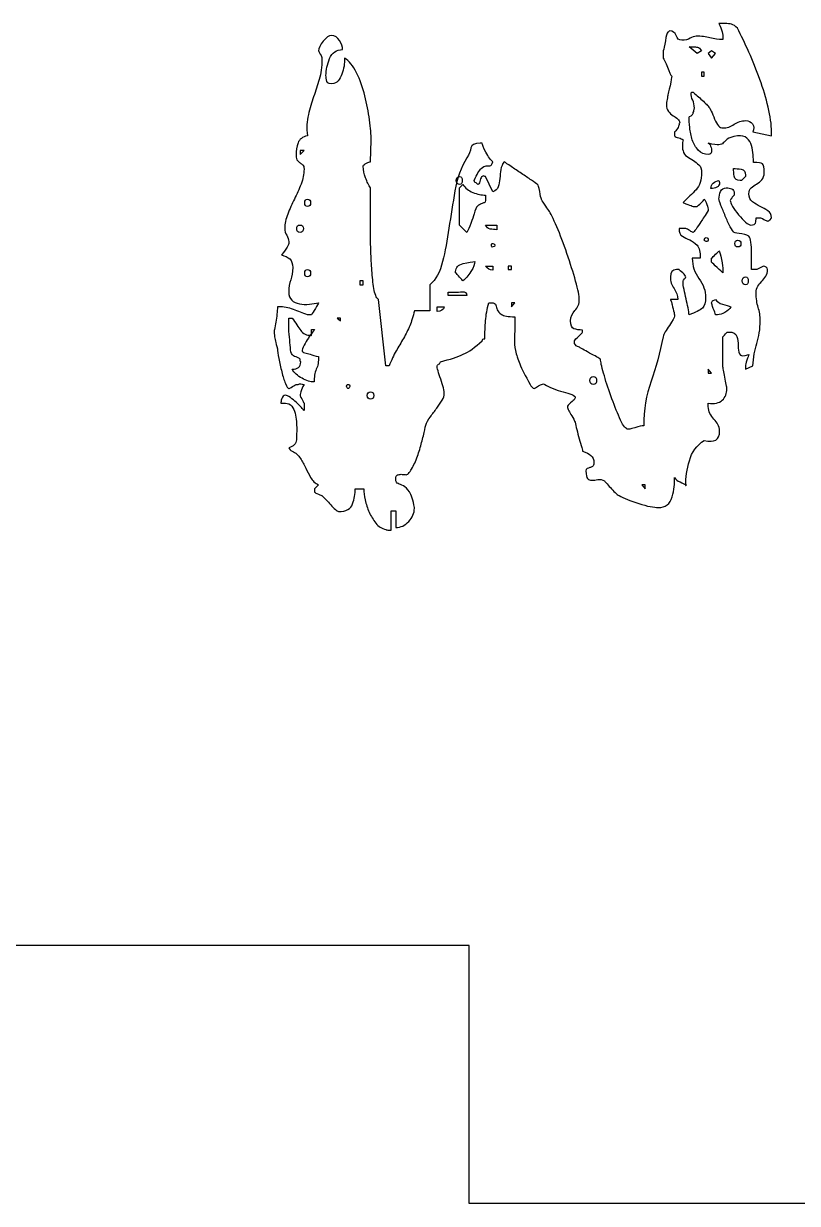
# Model space of a CAD drawing. Extents: x 0.2 to 23.8, y -15.9 to -0.1.
# Drawn here: x 13.343 to 13.718, y -12.633 to -12.061 of the extents above; entities that cross this region are included whole.
import ezdxf

# ---------------------------------------------------------------- set-up
doc = ezdxf.new("R2010")
doc.units = 0
doc.layers.add('LAYER_1', color=7, linetype='CONTINUOUS')

# ---------------------------------------------------------------- blocks, each defined once
blk = doc.blocks.new('BLOCK_29')
at = {"layer": 'LAYER_1', "color": 250}
for points in [[(13.67623, -12.07775), (13.67817, -12.07549), (13.67623, -12.07421), (13.67463, -12.07549), (13.67623, -12.07775)], [(13.6714, -12.08645), (13.67269, -12.08645), (13.67269, -12.08451), (13.6714, -12.08451), (13.6714, -12.08645)], [(13.47674, -12.12448), (13.47868, -12.12255), (13.47674, -12.12255), (13.47674, -12.12448)], [(13.57761, -12.18024), (13.57922, -12.18024), (13.57922, -12.17863), (13.57761, -12.17863), (13.57761, -12.18024)], [(13.50575, -12.18765), (13.50735, -12.18765), (13.50735, -12.18571), (13.50575, -12.18571), (13.50575, -12.18765)], [(13.57922, -12.19828), (13.58084, -12.19636), (13.57922, -12.19636), (13.57922, -12.19828)], [(13.49641, -12.20505), (13.49641, -12.20376), (13.49479, -12.20376), (13.49641, -12.20505)], [(13.67463, -12.23051), (13.67623, -12.23051), (13.67463, -12.22858), (13.67463, -12.23051)], [(13.644, -12.28659), (13.644, -12.28465), (13.64239, -12.28465), (13.644, -12.28659)]]:
    blk.add_lwpolyline(points, dxfattribs=at)
for points, knots in [([(13.50349, -12.28659), (13.50349, -12.28895), (13.50305, -12.29137), (13.5022, -12.29384), (13.50134, -12.29631), (13.49908, -12.29755), (13.49543, -12.29755), (13.49543, -12.29755), (13.49479, -12.29723), (13.49479, -12.29723), (13.49457, -12.29723), (13.49409, -12.29685), (13.49334, -12.2961), (13.49258, -12.29534), (13.49183, -12.29454), (13.49108, -12.29369), (13.49033, -12.29282), (13.48957, -12.29202), (13.48882, -12.29126), (13.48806, -12.29051), (13.48759, -12.29003), (13.48737, -12.28981), (13.48716, -12.28981), (13.48657, -12.28959), (13.48561, -12.28917), (13.48463, -12.28874), (13.48404, -12.28841), (13.48383, -12.28821), (13.48383, -12.28821), (13.48383, -12.28723), (13.48383, -12.28723), (13.48383, -12.28723), (13.48383, -12.28659), (13.48383, -12.28659), (13.48383, -12.28659), (13.48576, -12.28465), (13.48576, -12.28465), (13.48404, -12.2838), (13.48275, -12.28262), (13.48189, -12.28111), (13.48104, -12.27961), (13.48022, -12.27805), (13.47948, -12.27644), (13.47872, -12.27482), (13.47786, -12.27327), (13.4769, -12.27177), (13.47594, -12.27026), (13.4746, -12.26908), (13.47287, -12.26822), (13.47244, -12.26801), (13.47211, -12.2678), (13.47191, -12.26758), (13.47148, -12.26714), (13.47126, -12.26683), (13.47126, -12.26662), (13.47362, -12.26596), (13.47485, -12.26468), (13.47496, -12.26274), (13.47507, -12.26081), (13.47512, -12.25898), (13.47512, -12.25726), (13.47512, -12.2564), (13.47507, -12.25528), (13.47496, -12.25388), (13.47485, -12.25248), (13.47465, -12.25114), (13.47432, -12.24985), (13.474, -12.24856), (13.47346, -12.24744), (13.47271, -12.24646), (13.47195, -12.2455), (13.47093, -12.24502), (13.46965, -12.24502), (13.46965, -12.24502), (13.46739, -12.24502), (13.46739, -12.24502), (13.46739, -12.24459), (13.46756, -12.24384), (13.46788, -12.24276), (13.46819, -12.24169), (13.46879, -12.24114), (13.46965, -12.24114), (13.4703, -12.24114), (13.4711, -12.24152), (13.47207, -12.24228), (13.47304, -12.24303), (13.474, -12.24384), (13.47496, -12.2447), (13.47594, -12.24555), (13.47674, -12.24637), (13.47739, -12.24711), (13.47803, -12.24787), (13.47846, -12.24835), (13.47868, -12.24856), (13.47868, -12.24856), (13.47868, -12.24662), (13.47868, -12.24662), (13.47868, -12.24662), (13.47868, -12.24502), (13.47868, -12.24502), (13.47846, -12.24459), (13.47808, -12.24388), (13.47755, -12.24292), (13.47701, -12.24196), (13.47674, -12.24136), (13.47674, -12.24114), (13.47674, -12.24072), (13.47696, -12.23985), (13.47739, -12.23857), (13.47781, -12.23728), (13.47824, -12.23642), (13.47868, -12.23599), (13.47846, -12.23599), (13.47814, -12.23595), (13.4777, -12.23583), (13.47727, -12.23573), (13.47696, -12.23566), (13.47674, -12.23566), (13.47652, -12.23566), (13.4763, -12.23573), (13.4761, -12.23583), (13.47588, -12.23595), (13.47567, -12.23599), (13.47545, -12.23599), (13.47545, -12.23599), (13.47481, -12.23599), (13.47481, -12.23599), (13.4746, -12.23599), (13.474, -12.23631), (13.47304, -12.23697), (13.47207, -12.2376), (13.47148, -12.23793), (13.47126, -12.23793), (13.47083, -12.23793), (13.4703, -12.23711), (13.46965, -12.23551), (13.46901, -12.2339), (13.46841, -12.23201), (13.46788, -12.22987), (13.46734, -12.22773), (13.46685, -12.22557), (13.46643, -12.22343), (13.466, -12.22127), (13.46578, -12.21967), (13.46578, -12.21859), (13.46535, -12.21708), (13.46503, -12.21585), (13.46482, -12.21488), (13.4646, -12.21392), (13.46444, -12.213), (13.46433, -12.21214), (13.46422, -12.21129), (13.46417, -12.21075), (13.46417, -12.21053), (13.46417, -12.21031), (13.46427, -12.20962), (13.46449, -12.20844), (13.46471, -12.20726), (13.46493, -12.20601), (13.46514, -12.20473), (13.46535, -12.20344), (13.46551, -12.20215), (13.46562, -12.20086), (13.46573, -12.19957), (13.46578, -12.19872), (13.46578, -12.19828), (13.46578, -12.19828), (13.46643, -12.19828), (13.46643, -12.19828), (13.46879, -12.19828), (13.47115, -12.19872), (13.47351, -12.19957), (13.47588, -12.20044), (13.47814, -12.20129), (13.48028, -12.20215), (13.48028, -12.20215), (13.48158, -12.20215), (13.48158, -12.20215), (13.48158, -12.20215), (13.48222, -12.20215), (13.48222, -12.20215), (13.48265, -12.20151), (13.48329, -12.20049), (13.48416, -12.1991), (13.48501, -12.1977), (13.48554, -12.19679), (13.48576, -12.19636), (13.48447, -12.19657), (13.48296, -12.19679), (13.48126, -12.19699), (13.47953, -12.19721), (13.47792, -12.19716), (13.47641, -12.19683), (13.47491, -12.19651), (13.47367, -12.19592), (13.47271, -12.19507), (13.47175, -12.1942), (13.47126, -12.19291), (13.47126, -12.19119), (13.47126, -12.18883), (13.47158, -12.18685), (13.47222, -12.18523), (13.47287, -12.18362), (13.4732, -12.18164), (13.4732, -12.17927), (13.4732, -12.17734), (13.47271, -12.17594), (13.47175, -12.17508), (13.47078, -12.17422), (13.46943, -12.17358), (13.46772, -12.17315), (13.46814, -12.17272), (13.46884, -12.17181), (13.46981, -12.17041), (13.47078, -12.16901), (13.47126, -12.1681), (13.47126, -12.16767), (13.47126, -12.16767), (13.47126, -12.16671), (13.47126, -12.16671), (13.47126, -12.16562), (13.47093, -12.16461), (13.4703, -12.16364), (13.46965, -12.16268), (13.46933, -12.16154), (13.46933, -12.16025), (13.46933, -12.15811), (13.46981, -12.1558), (13.47078, -12.15332), (13.47175, -12.15087), (13.47282, -12.14844), (13.474, -12.14608), (13.47518, -12.14372), (13.47625, -12.14129), (13.47723, -12.13882), (13.47819, -12.13635), (13.47868, -12.13394), (13.47868, -12.13158), (13.47868, -12.13049), (13.47846, -12.1298), (13.47803, -12.12948), (13.47759, -12.12915), (13.47717, -12.12884), (13.47674, -12.12851), (13.4763, -12.12819), (13.47588, -12.12782), (13.47545, -12.12739), (13.47502, -12.12695), (13.47481, -12.1261), (13.47481, -12.12481), (13.47481, -12.12265), (13.47512, -12.12067), (13.47578, -12.11884), (13.47641, -12.11702), (13.47792, -12.11589), (13.48028, -12.11545), (13.47986, -12.11159), (13.48001, -12.10815), (13.48077, -12.10514), (13.48151, -12.10213), (13.48238, -12.09924), (13.48334, -12.09645), (13.48432, -12.09366), (13.48523, -12.09086), (13.48608, -12.08807), (13.48694, -12.08527), (13.48737, -12.08204), (13.48737, -12.0784), (13.48737, -12.0784), (13.48737, -12.07775), (13.48737, -12.07775), (13.48737, -12.07732), (13.4871, -12.07667), (13.48657, -12.07582), (13.48603, -12.07496), (13.48576, -12.07442), (13.48576, -12.07421), (13.48576, -12.07292), (13.48652, -12.07136), (13.48802, -12.06954), (13.48952, -12.06771), (13.4908, -12.0668), (13.49189, -12.0668), (13.4936, -12.0668), (13.49495, -12.0676), (13.49592, -12.06921), (13.49688, -12.07083), (13.49737, -12.07227), (13.49737, -12.07357), (13.49436, -12.07357), (13.49226, -12.07501), (13.49108, -12.07791), (13.4899, -12.08081), (13.48931, -12.08355), (13.48931, -12.08613), (13.48931, -12.087), (13.48947, -12.08796), (13.48979, -12.08903), (13.49011, -12.09012), (13.49124, -12.09043), (13.49318, -12.08999), (13.49425, -12.08979), (13.49512, -12.08914), (13.49575, -12.08807), (13.49641, -12.087), (13.49693, -12.0858), (13.49737, -12.08451), (13.49779, -12.08322), (13.49806, -12.08194), (13.49817, -12.08065), (13.49828, -12.07936), (13.49833, -12.0784), (13.49833, -12.07775), (13.50047, -12.07903), (13.50241, -12.08141), (13.50414, -12.08484), (13.50585, -12.08828), (13.5072, -12.09199), (13.50817, -12.09596), (13.50913, -12.09993), (13.50987, -12.10385), (13.51042, -12.10772), (13.51096, -12.11159), (13.51123, -12.11481), (13.51123, -12.11739), (13.51123, -12.11826), (13.51116, -12.12002), (13.51107, -12.12271), (13.51096, -12.12539), (13.5109, -12.12717), (13.5109, -12.12802), (13.51047, -12.12802), (13.50982, -12.12824), (13.50897, -12.12868), (13.50811, -12.12911), (13.50757, -12.12953), (13.50735, -12.12996), (13.50735, -12.12996), (13.50735, -12.13029), (13.50735, -12.13029), (13.50735, -12.132), (13.50773, -12.13383), (13.50849, -12.13576), (13.50924, -12.1377), (13.51004, -12.13931), (13.5109, -12.1406), (13.5109, -12.1406), (13.5109, -12.16412), (13.5109, -12.16412), (13.5109, -12.16584), (13.51096, -12.16827), (13.51107, -12.17137), (13.51116, -12.17449), (13.51133, -12.17761), (13.51154, -12.18072), (13.51176, -12.18384), (13.51208, -12.18674), (13.51252, -12.18943), (13.51294, -12.19211), (13.51369, -12.19389), (13.51477, -12.19474), (13.51477, -12.19474), (13.51831, -12.22697), (13.51831, -12.22697), (13.51831, -12.22697), (13.51992, -12.22697), (13.51992, -12.22697), (13.521, -12.22418), (13.52212, -12.22176), (13.52332, -12.21971), (13.52448, -12.21768), (13.52568, -12.21564), (13.52686, -12.2136), (13.52804, -12.21155), (13.52905, -12.20951), (13.52992, -12.20747), (13.53078, -12.20543), (13.53153, -12.20302), (13.53217, -12.20022), (13.53217, -12.20022), (13.53959, -12.20022), (13.53959, -12.20022), (13.53959, -12.20022), (13.53959, -12.18765), (13.53959, -12.18765), (13.54259, -12.18507), (13.54469, -12.18132), (13.54587, -12.17636), (13.54705, -12.17143), (13.54807, -12.166), (13.54894, -12.16009), (13.54979, -12.15419), (13.55075, -12.14817), (13.55183, -12.14205), (13.55291, -12.13592), (13.55484, -12.1306), (13.55763, -12.1261), (13.5587, -12.12438), (13.55935, -12.12276), (13.55957, -12.12126), (13.55977, -12.11976), (13.56128, -12.119), (13.56407, -12.119), (13.56407, -12.119), (13.56505, -12.119), (13.56505, -12.119), (13.56505, -12.11964), (13.56563, -12.12109), (13.56681, -12.12336), (13.56799, -12.12561), (13.56912, -12.12717), (13.5702, -12.12802), (13.56977, -12.12931), (13.56928, -12.12996), (13.56875, -12.12996), (13.56821, -12.12996), (13.56763, -12.12996), (13.56698, -12.12996), (13.56634, -12.12996), (13.56552, -12.1304), (13.56456, -12.13125), (13.5636, -12.13211), (13.56247, -12.13405), (13.56118, -12.13706), (13.56118, -12.13706), (13.5615, -12.13802), (13.5615, -12.13802), (13.56193, -12.13802), (13.56226, -12.13818), (13.56247, -12.1385), (13.56268, -12.13882), (13.56289, -12.13898), (13.56311, -12.13898), (13.56354, -12.13856), (13.56386, -12.13786), (13.56407, -12.1369), (13.56429, -12.13592), (13.56462, -12.13534), (13.56505, -12.13512), (13.56505, -12.13512), (13.56569, -12.13479), (13.56569, -12.13479), (13.56569, -12.13479), (13.56634, -12.13512), (13.56634, -12.13512), (13.56634, -12.13512), (13.56666, -12.13512), (13.56666, -12.13512), (13.56666, -12.13512), (13.5702, -12.14252), (13.5702, -12.14252), (13.57149, -12.1421), (13.57235, -12.14129), (13.57278, -12.14011), (13.57322, -12.13893), (13.57347, -12.13759), (13.57358, -12.13608), (13.57369, -12.13459), (13.57385, -12.13314), (13.57407, -12.13173), (13.57429, -12.13034), (13.57482, -12.12911), (13.57568, -12.12802), (13.57632, -12.12846), (13.57746, -12.1292), (13.57906, -12.13029), (13.58067, -12.13136), (13.58234, -12.13249), (13.58407, -12.13367), (13.58577, -12.13485), (13.58739, -12.13592), (13.58889, -12.1369), (13.5904, -12.13786), (13.59136, -12.13856), (13.5918, -12.13898), (13.59222, -12.1392), (13.5926, -12.14033), (13.59292, -12.14237), (13.59325, -12.14441), (13.59352, -12.14564), (13.59372, -12.14608), (13.59372, -12.14629), (13.59421, -12.14709), (13.59517, -12.14849), (13.59615, -12.14989), (13.59684, -12.15091), (13.59728, -12.15156), (13.59813, -12.15285), (13.59942, -12.15548), (13.60114, -12.15945), (13.60286, -12.16343), (13.60452, -12.16778), (13.60613, -12.1725), (13.60775, -12.17723), (13.60914, -12.18168), (13.61032, -12.18587), (13.6115, -12.19006), (13.6121, -12.19302), (13.6121, -12.19474), (13.6121, -12.19689), (13.6114, -12.19866), (13.61, -12.20006), (13.6086, -12.20146), (13.60791, -12.20312), (13.60791, -12.20505), (13.60791, -12.20721), (13.60844, -12.2085), (13.60952, -12.20892), (13.6106, -12.20935), (13.61199, -12.20957), (13.61372, -12.20957), (13.61372, -12.20957), (13.61372, -12.21053), (13.61372, -12.21053), (13.6135, -12.21096), (13.61285, -12.21166), (13.61178, -12.21263), (13.6107, -12.2136), (13.61005, -12.21429), (13.60985, -12.21472), (13.60985, -12.21472), (13.60985, -12.21537), (13.60985, -12.21537), (13.60985, -12.21537), (13.60985, -12.21601), (13.60985, -12.21601), (13.61027, -12.21708), (13.61092, -12.21762), (13.61178, -12.21762), (13.61263, -12.21826), (13.61441, -12.21929), (13.61709, -12.22069), (13.61978, -12.22209), (13.62155, -12.2231), (13.62241, -12.22374), (13.62241, -12.22483), (13.6229, -12.22708), (13.62386, -12.23051), (13.62482, -12.23395), (13.626, -12.2376), (13.62741, -12.24147), (13.6288, -12.24533), (13.63019, -12.24889), (13.63159, -12.2521), (13.63299, -12.25533), (13.63422, -12.25716), (13.63531, -12.25758), (13.63573, -12.2578), (13.63696, -12.25758), (13.63901, -12.25694), (13.64105, -12.25629), (13.6425, -12.25597), (13.64336, -12.25597), (13.64336, -12.24824), (13.64454, -12.24105), (13.6469, -12.23438), (13.64926, -12.22773), (13.6512, -12.22053), (13.65271, -12.21278), (13.65313, -12.21149), (13.65416, -12.20968), (13.65578, -12.2073), (13.65738, -12.20494), (13.65819, -12.20344), (13.65819, -12.2028), (13.65819, -12.2028), (13.65819, -12.20215), (13.65819, -12.20215), (13.65819, -12.20173), (13.65797, -12.20075), (13.65754, -12.19925), (13.6571, -12.19775), (13.6569, -12.19679), (13.6569, -12.19636), (13.6569, -12.19614), (13.65685, -12.19598), (13.65674, -12.19587), (13.65663, -12.19576), (13.65658, -12.1956), (13.65658, -12.19538), (13.65636, -12.19518), (13.65625, -12.19496), (13.65625, -12.19474), (13.65625, -12.19474), (13.6598, -12.19474), (13.6598, -12.19474), (13.6598, -12.1928), (13.65921, -12.19104), (13.65803, -12.18943), (13.65685, -12.18781), (13.65625, -12.18593), (13.65625, -12.18378), (13.65625, -12.18142), (13.65721, -12.18024), (13.65915, -12.18024), (13.65915, -12.18024), (13.66044, -12.18024), (13.66044, -12.18024), (13.66066, -12.18045), (13.66124, -12.18099), (13.66222, -12.18184), (13.66318, -12.18271), (13.66367, -12.18335), (13.66367, -12.18378), (13.66367, -12.184), (13.66345, -12.18433), (13.66302, -12.18475), (13.66258, -12.18518), (13.66238, -12.18551), (13.66238, -12.18571), (13.66238, -12.18571), (13.66238, -12.18636), (13.66238, -12.18636), (13.66238, -12.18722), (13.66254, -12.18841), (13.66286, -12.1899), (13.66318, -12.19141), (13.66351, -12.19291), (13.66383, -12.19442), (13.66414, -12.19592), (13.66447, -12.19737), (13.66479, -12.19877), (13.66512, -12.20017), (13.66527, -12.20129), (13.66527, -12.20215), (13.6685, -12.20108), (13.67064, -12.20001), (13.67173, -12.19893), (13.6728, -12.19786), (13.67334, -12.19614), (13.67334, -12.19377), (13.67334, -12.19055), (13.67225, -12.18749), (13.67011, -12.18458), (13.66796, -12.18168), (13.66688, -12.17841), (13.66688, -12.17476), (13.66688, -12.17476), (13.67075, -12.17476), (13.67075, -12.17476), (13.67075, -12.17175), (13.67022, -12.16965), (13.66915, -12.16847), (13.66806, -12.16729), (13.66688, -12.16644), (13.6656, -12.16589), (13.66431, -12.16536), (13.66313, -12.16477), (13.66206, -12.16412), (13.66097, -12.16348), (13.66044, -12.16219), (13.66044, -12.16025), (13.66044, -12.16025), (13.66238, -12.16025), (13.66238, -12.16025), (13.66238, -12.16025), (13.66367, -12.16025), (13.66367, -12.16025), (13.66409, -12.16047), (13.66474, -12.16085), (13.6656, -12.16138), (13.66645, -12.16192), (13.66699, -12.16219), (13.66721, -12.16219), (13.66743, -12.16219), (13.6679, -12.16166), (13.66866, -12.16058), (13.66941, -12.15951), (13.67022, -12.15833), (13.67107, -12.15704), (13.67193, -12.15575), (13.67312, -12.15392), (13.67463, -12.15156), (13.67463, -12.15091), (13.67441, -12.14994), (13.67398, -12.14865), (13.67354, -12.14737), (13.67312, -12.14651), (13.67269, -12.14608), (13.67247, -12.14651), (13.67193, -12.14715), (13.67107, -12.148), (13.67022, -12.14887), (13.66957, -12.14941), (13.66915, -12.14962), (13.66915, -12.14962), (13.6685, -12.14962), (13.6685, -12.14962), (13.6685, -12.14962), (13.66721, -12.14962), (13.66721, -12.14962), (13.66678, -12.14941), (13.66592, -12.14909), (13.66463, -12.14865), (13.66334, -12.14822), (13.66258, -12.14791), (13.66238, -12.14769), (13.66474, -12.14553), (13.66683, -12.1435), (13.66866, -12.14156), (13.67048, -12.13963), (13.6714, -12.13684), (13.6714, -12.13318), (13.6714, -12.13147), (13.67097, -12.13024), (13.67011, -12.12948), (13.66924, -12.12873), (13.66833, -12.12802), (13.66737, -12.12739), (13.66641, -12.12674), (13.66538, -12.1261), (13.66431, -12.12545), (13.66324, -12.12481), (13.66258, -12.12383), (13.66238, -12.12255), (13.66216, -12.12255), (13.66206, -12.12169), (13.66206, -12.11997), (13.66206, -12.11911), (13.66216, -12.11826), (13.66238, -12.11739), (13.66195, -12.11697), (13.66124, -12.11664), (13.66028, -12.11643), (13.65932, -12.11621), (13.65861, -12.11589), (13.65819, -12.11545), (13.65819, -12.11545), (13.65819, -12.11481), (13.65819, -12.11481), (13.65819, -12.11481), (13.65819, -12.11353), (13.65819, -12.11353), (13.65861, -12.11331), (13.6591, -12.11278), (13.65964, -12.11191), (13.66017, -12.11106), (13.66044, -12.11041), (13.66044, -12.10999), (13.66044, -12.10999), (13.66044, -12.10966), (13.66044, -12.10966), (13.66044, -12.10944), (13.6605, -12.10933), (13.6606, -12.10933), (13.66071, -12.10933), (13.66077, -12.10923), (13.66077, -12.10901), (13.66077, -12.10837), (13.66044, -12.10777), (13.6598, -12.10725), (13.65915, -12.1067), (13.65839, -12.10617), (13.65754, -12.10563), (13.65668, -12.10509), (13.65592, -12.1044), (13.65529, -12.10353), (13.65464, -12.10267), (13.65432, -12.1016), (13.65432, -12.10031), (13.65432, -12.09966), (13.65442, -12.09881), (13.65464, -12.09774), (13.65485, -12.09667), (13.65496, -12.09591), (13.65496, -12.09547), (13.65518, -12.09505), (13.65556, -12.0936), (13.65609, -12.09113), (13.65663, -12.08866), (13.6569, -12.0871), (13.6569, -12.08645), (13.65647, -12.08602), (13.65578, -12.08457), (13.6548, -12.0821), (13.65384, -12.07963), (13.65313, -12.07818), (13.65271, -12.07775), (13.65271, -12.07775), (13.65271, -12.07614), (13.65271, -12.07614), (13.65271, -12.07614), (13.65271, -12.07421), (13.65271, -12.07421), (13.65313, -12.07335), (13.65351, -12.07174), (13.65384, -12.06938), (13.65416, -12.06702), (13.65453, -12.06562), (13.65496, -12.06519), (13.65518, -12.06519), (13.65534, -12.06508), (13.65545, -12.06486), (13.65556, -12.06464), (13.65571, -12.06453), (13.65592, -12.06453), (13.65743, -12.06453), (13.65845, -12.06529), (13.65899, -12.0668), (13.65952, -12.06831), (13.66044, -12.06905), (13.66173, -12.06905), (13.66345, -12.06905), (13.66479, -12.06873), (13.66576, -12.06809), (13.66672, -12.06744), (13.66774, -12.06711), (13.66882, -12.06711), (13.67118, -12.06711), (13.67338, -12.06738), (13.67543, -12.06793), (13.67746, -12.06845), (13.67957, -12.06873), (13.68171, -12.06873), (13.68171, -12.06873), (13.68171, -12.06711), (13.68171, -12.06711), (13.68171, -12.06647), (13.68149, -12.06546), (13.68107, -12.06406), (13.68064, -12.06266), (13.6802, -12.06163), (13.67978, -12.06099), (13.67978, -12.06099), (13.68269, -12.06099), (13.68269, -12.06099), (13.68397, -12.06099), (13.68505, -12.0611), (13.6859, -12.06132), (13.68675, -12.06154), (13.68773, -12.06217), (13.6888, -12.06325), (13.69052, -12.06669), (13.69234, -12.07056), (13.69428, -12.07486), (13.69622, -12.07916), (13.69798, -12.08355), (13.6996, -12.08807), (13.70121, -12.09257), (13.70256, -12.09703), (13.70363, -12.10144), (13.7047, -12.10585), (13.70524, -12.10988), (13.70524, -12.11353), (13.70524, -12.11353), (13.70524, -12.11545), (13.70524, -12.11545), (13.70524, -12.11545), (13.69622, -12.11353), (13.69622, -12.11353), (13.69686, -12.11202), (13.6968, -12.11073), (13.69606, -12.10966), (13.6953, -12.10859), (13.69417, -12.10805), (13.69267, -12.10805), (13.69074, -12.10805), (13.68891, -12.10864), (13.68719, -12.10982), (13.68547, -12.111), (13.68365, -12.11159), (13.68171, -12.11159), (13.6802, -12.11159), (13.67886, -12.11013), (13.67768, -12.10725), (13.6765, -12.10434), (13.67548, -12.10224), (13.67463, -12.10095), (13.67441, -12.10075), (13.67398, -12.10031), (13.67334, -12.09966), (13.67269, -12.09903), (13.67193, -12.09832), (13.67107, -12.09757), (13.67022, -12.09682), (13.66941, -12.09612), (13.66866, -12.09547), (13.6679, -12.09484), (13.66743, -12.0944), (13.66721, -12.09418), (13.66721, -12.09418), (13.66657, -12.09418), (13.66657, -12.09418), (13.66657, -12.09418), (13.66625, -12.09451), (13.66625, -12.09451), (13.66625, -12.0958), (13.6665, -12.09698), (13.66705, -12.09805), (13.66759, -12.09913), (13.66786, -12.10042), (13.66786, -12.10193), (13.66786, -12.10213), (13.66779, -12.10235), (13.6677, -12.10257), (13.66759, -12.10278), (13.66753, -12.10311), (13.66753, -12.10353), (13.66732, -12.10396), (13.66721, -12.10429), (13.66721, -12.10451), (13.66721, -12.10494), (13.66688, -12.10531), (13.66625, -12.10563), (13.6656, -12.10596), (13.66527, -12.10623), (13.66527, -12.10643), (13.66527, -12.10772), (13.66538, -12.10939), (13.6656, -12.11142), (13.66581, -12.11347), (13.66625, -12.11545), (13.66688, -12.11739), (13.66753, -12.11933), (13.6685, -12.121), (13.66979, -12.12238), (13.67107, -12.12379), (13.67269, -12.12448), (13.67463, -12.12448), (13.6757, -12.12448), (13.67623, -12.12383), (13.67623, -12.12255), (13.67623, -12.12212), (13.67607, -12.12142), (13.67575, -12.12046), (13.67543, -12.11949), (13.67505, -12.119), (13.67463, -12.119), (13.67721, -12.11964), (13.67891, -12.11991), (13.67978, -12.11981), (13.68064, -12.1197), (13.68133, -12.11938), (13.68187, -12.11884), (13.68241, -12.11831), (13.68305, -12.11772), (13.68381, -12.11707), (13.68456, -12.11643), (13.68623, -12.11589), (13.6888, -12.11545), (13.69074, -12.11525), (13.69223, -12.11561), (13.69332, -12.11659), (13.69439, -12.11755), (13.69514, -12.11873), (13.69557, -12.12013), (13.696, -12.12153), (13.69626, -12.12303), (13.69637, -12.12465), (13.69648, -12.12626), (13.69653, -12.1275), (13.69653, -12.12835), (13.69889, -12.12835), (13.70034, -12.12857), (13.70089, -12.12899), (13.70142, -12.12942), (13.7017, -12.13082), (13.7017, -12.13318), (13.7017, -12.13468), (13.70132, -12.13588), (13.70056, -12.13673), (13.69982, -12.13759), (13.69896, -12.13829), (13.69798, -12.13882), (13.69702, -12.13936), (13.69615, -12.13995), (13.69541, -12.1406), (13.69465, -12.14124), (13.69428, -12.14221), (13.69428, -12.1435), (13.69428, -12.14522), (13.69486, -12.14651), (13.69606, -12.14737), (13.69724, -12.14822), (13.69847, -12.14898), (13.69976, -12.14962), (13.70105, -12.15027), (13.70228, -12.15096), (13.70346, -12.15172), (13.70464, -12.15247), (13.70524, -12.15361), (13.70524, -12.1551), (13.70524, -12.15531), (13.70502, -12.15564), (13.70459, -12.15606), (13.70416, -12.15649), (13.70374, -12.15671), (13.7033, -12.15671), (13.70308, -12.15671), (13.7025, -12.15644), (13.70154, -12.15591), (13.70056, -12.15537), (13.69998, -12.1551), (13.69976, -12.1551), (13.69976, -12.1551), (13.69782, -12.1551), (13.69782, -12.1551), (13.69782, -12.15618), (13.69771, -12.15704), (13.69751, -12.15767), (13.69729, -12.15833), (13.69653, -12.15865), (13.69524, -12.15865), (13.69461, -12.15865), (13.69374, -12.15816), (13.69267, -12.1572), (13.6916, -12.15622), (13.69047, -12.15504), (13.68929, -12.15365), (13.6881, -12.15225), (13.68713, -12.15091), (13.68639, -12.14962), (13.68563, -12.14833), (13.68526, -12.14737), (13.68526, -12.14671), (13.68526, -12.14671), (13.68557, -12.14608), (13.68557, -12.14608), (13.68579, -12.14608), (13.6859, -12.14597), (13.6859, -12.14575), (13.6859, -12.14553), (13.68601, -12.14533), (13.68623, -12.14511), (13.68623, -12.14511), (13.68719, -12.14414), (13.68719, -12.14414), (13.68719, -12.14414), (13.68719, -12.1435), (13.68719, -12.1435), (13.68719, -12.14221), (13.68681, -12.1414), (13.68606, -12.14109), (13.6853, -12.14076), (13.68439, -12.1406), (13.68332, -12.1406), (13.68203, -12.1406), (13.68113, -12.14119), (13.68058, -12.14237), (13.68004, -12.14355), (13.67978, -12.14479), (13.67978, -12.14608), (13.67978, -12.14651), (13.68011, -12.14753), (13.68075, -12.14914), (13.6814, -12.15074), (13.68209, -12.15247), (13.68283, -12.1543), (13.68359, -12.15613), (13.68439, -12.15784), (13.68526, -12.15945), (13.68612, -12.16106), (13.68675, -12.16197), (13.68719, -12.16219), (13.68762, -12.16241), (13.68886, -12.16268), (13.6909, -12.16299), (13.69294, -12.16332), (13.69406, -12.1637), (13.69428, -12.16412), (13.69472, -12.16455), (13.69503, -12.16553), (13.69524, -12.16702), (13.69546, -12.16852), (13.69557, -12.17019), (13.69557, -12.17202), (13.69557, -12.17384), (13.69557, -12.17556), (13.69557, -12.17718), (13.69557, -12.17879), (13.69557, -12.17981), (13.69557, -12.18024), (13.69557, -12.18024), (13.69815, -12.18024), (13.69815, -12.18024), (13.69815, -12.18024), (13.70138, -12.17863), (13.70138, -12.17863), (13.7018, -12.17863), (13.70223, -12.17879), (13.70266, -12.1791), (13.70308, -12.17943), (13.7033, -12.17981), (13.7033, -12.18024), (13.7033, -12.18153), (13.70303, -12.1826), (13.7025, -12.18346), (13.70196, -12.18433), (13.70132, -12.18513), (13.70056, -12.18587), (13.69982, -12.18663), (13.69916, -12.18743), (13.69864, -12.1883), (13.69809, -12.18915), (13.69782, -12.19023), (13.69782, -12.19151), (13.69782, -12.19431), (13.69815, -12.19667), (13.6988, -12.19861), (13.69944, -12.20053), (13.69976, -12.20269), (13.69976, -12.20505), (13.69976, -12.20913), (13.69922, -12.21278), (13.69815, -12.21601), (13.69708, -12.21924), (13.69642, -12.22289), (13.69622, -12.22697), (13.69622, -12.22697), (13.69267, -12.22858), (13.69267, -12.22858), (13.69267, -12.22858), (13.69267, -12.22793), (13.69267, -12.22793), (13.69267, -12.22793), (13.69267, -12.22697), (13.69267, -12.22697), (13.69267, -12.22654), (13.69288, -12.22563), (13.69332, -12.22423), (13.69374, -12.22283), (13.69406, -12.22192), (13.69428, -12.22149), (13.6917, -12.22234), (13.6902, -12.22225), (13.68977, -12.22116), (13.68933, -12.22009), (13.68913, -12.21875), (13.68913, -12.21714), (13.68913, -12.21552), (13.68891, -12.21403), (13.68848, -12.21263), (13.68804, -12.21124), (13.68675, -12.21053), (13.68461, -12.21053), (13.68461, -12.21053), (13.68365, -12.21053), (13.68365, -12.21053), (13.68343, -12.21096), (13.68278, -12.21171), (13.68171, -12.21278), (13.68171, -12.21278), (13.68171, -12.21955), (13.68171, -12.21955), (13.68171, -12.21955), (13.68171, -12.22697), (13.68171, -12.22697), (13.68171, -12.2274), (13.68182, -12.2281), (13.68203, -12.22906), (13.68225, -12.23003), (13.68247, -12.23116), (13.68269, -12.23245), (13.68289, -12.23374), (13.68311, -12.23492), (13.68332, -12.23599), (13.68354, -12.23707), (13.68365, -12.23771), (13.68365, -12.23793), (13.68365, -12.24029), (13.68289, -12.24217), (13.6814, -12.24357), (13.67989, -12.24497), (13.67763, -12.24544), (13.67463, -12.24502), (13.67463, -12.24502), (13.67463, -12.24662), (13.67463, -12.24662), (13.67463, -12.24791), (13.67489, -12.24905), (13.67543, -12.25001), (13.67596, -12.25098), (13.67661, -12.2519), (13.67737, -12.25275), (13.67811, -12.25361), (13.67875, -12.25448), (13.67929, -12.25533), (13.67982, -12.25618), (13.68011, -12.25726), (13.68011, -12.25856), (13.68011, -12.26286), (13.67763, -12.26435), (13.67269, -12.26306), (13.66903, -12.26544), (13.66661, -12.2687), (13.66543, -12.27289), (13.66425, -12.27709), (13.66367, -12.28111), (13.66367, -12.28498), (13.66345, -12.28498), (13.66351, -12.28493), (13.66383, -12.28482), (13.66414, -12.28471), (13.66409, -12.28465), (13.66367, -12.28465), (13.66302, -12.28423), (13.66211, -12.28375), (13.66093, -12.2832), (13.65974, -12.28267), (13.65883, -12.28197), (13.65819, -12.28111), (13.65839, -12.28391), (13.65803, -12.28701), (13.65706, -12.29046), (13.65609, -12.29389), (13.65389, -12.29561), (13.65044, -12.29561), (13.6483, -12.29561), (13.64513, -12.29498), (13.64095, -12.29369), (13.63676, -12.29239), (13.63359, -12.2911), (13.63144, -12.28981), (13.63123, -12.28981), (13.63074, -12.2895), (13.62999, -12.28885), (13.62923, -12.28821), (13.62849, -12.28745), (13.62773, -12.28659), (13.62698, -12.28574), (13.62627, -12.28493), (13.62564, -12.28418), (13.62499, -12.28342), (13.62455, -12.28295), (13.62435, -12.28273), (13.62326, -12.28208), (13.62219, -12.28187), (13.62112, -12.28208), (13.62005, -12.28229), (13.61907, -12.2824), (13.61822, -12.2824), (13.61736, -12.2824), (13.61666, -12.28213), (13.61613, -12.28159), (13.61559, -12.28106), (13.61532, -12.27983), (13.61532, -12.27789), (13.61532, -12.27725), (13.61553, -12.27687), (13.61597, -12.27676), (13.6164, -12.27665), (13.61682, -12.27649), (13.61726, -12.27627), (13.61769, -12.27607), (13.61811, -12.27585), (13.61854, -12.27563), (13.61898, -12.27542), (13.61919, -12.27489), (13.61919, -12.27402), (13.61919, -12.2723), (13.61871, -12.27108), (13.61774, -12.27032), (13.61677, -12.26956), (13.61542, -12.26887), (13.61372, -12.26822), (13.61372, -12.2678), (13.6135, -12.26689), (13.61306, -12.26548), (13.61263, -12.26409), (13.61221, -12.26264), (13.61178, -12.26114), (13.61134, -12.25963), (13.61098, -12.25818), (13.61065, -12.25678), (13.61032, -12.25538), (13.61005, -12.25437), (13.60985, -12.25372), (13.6092, -12.25243), (13.6086, -12.25136), (13.60807, -12.25049), (13.60753, -12.24963), (13.60711, -12.24883), (13.60678, -12.24807), (13.60646, -12.24733), (13.6063, -12.24684), (13.6063, -12.24662), (13.6063, -12.24642), (13.60684, -12.24582), (13.60791, -12.24486), (13.60898, -12.24388), (13.60963, -12.2433), (13.60985, -12.24308), (13.60985, -12.24308), (13.61016, -12.24243), (13.61016, -12.24243), (13.61016, -12.24179), (13.60956, -12.24127), (13.6084, -12.24083), (13.6072, -12.2404), (13.60582, -12.23998), (13.60421, -12.23954), (13.60259, -12.23911), (13.60098, -12.23857), (13.59937, -12.23793), (13.59775, -12.23728), (13.59641, -12.23664), (13.59534, -12.23599), (13.59534, -12.23599), (13.5947, -12.23566), (13.5947, -12.23566), (13.5947, -12.23566), (13.59372, -12.23599), (13.59372, -12.23599), (13.59352, -12.23599), (13.59325, -12.2361), (13.59292, -12.23631), (13.5926, -12.23653), (13.59222, -12.23675), (13.5918, -12.23697), (13.59115, -12.23739), (13.59062, -12.23771), (13.59018, -12.23793), (13.58997, -12.23793), (13.58964, -12.23771), (13.58922, -12.23728), (13.58879, -12.23686), (13.58846, -12.23642), (13.58826, -12.23599), (13.58588, -12.2317), (13.58423, -12.22837), (13.58325, -12.22601), (13.58229, -12.22365), (13.58158, -12.22149), (13.58116, -12.21955), (13.58073, -12.21762), (13.58057, -12.21552), (13.58067, -12.21327), (13.58078, -12.21102), (13.58084, -12.20763), (13.58084, -12.20312), (13.57761, -12.20312), (13.57547, -12.20275), (13.5744, -12.20199), (13.57331, -12.20124), (13.57262, -12.20049), (13.57229, -12.19973), (13.57198, -12.19899), (13.57176, -12.19823), (13.57166, -12.19748), (13.57155, -12.19672), (13.57084, -12.19636), (13.56955, -12.19636), (13.56955, -12.19636), (13.56826, -12.19636), (13.56826, -12.19636), (13.56741, -12.19937), (13.56687, -12.20226), (13.56666, -12.20505), (13.56645, -12.20785), (13.56634, -12.21075), (13.56634, -12.21376), (13.56547, -12.21376), (13.56505, -12.21407), (13.56505, -12.21472), (13.5616, -12.21795), (13.55854, -12.22015), (13.55587, -12.22133), (13.55317, -12.22251), (13.54947, -12.22374), (13.54475, -12.22503), (13.54475, -12.22546), (13.54447, -12.22584), (13.54393, -12.22617), (13.5434, -12.22648), (13.54313, -12.22675), (13.54313, -12.22697), (13.54313, -12.2274), (13.54329, -12.2282), (13.54362, -12.22938), (13.54393, -12.23056), (13.54437, -12.23192), (13.54491, -12.23341), (13.54544, -12.23492), (13.54587, -12.23631), (13.5462, -12.2376), (13.54651, -12.23889), (13.54667, -12.23985), (13.54667, -12.24051), (13.54667, -12.24136), (13.54629, -12.24239), (13.54555, -12.24357), (13.54479, -12.24475), (13.54393, -12.24604), (13.54297, -12.24744), (13.54201, -12.24883), (13.54097, -12.25023), (13.5399, -12.25163), (13.53883, -12.25302), (13.53809, -12.25437), (13.53765, -12.25566), (13.53743, -12.25694), (13.53706, -12.25867), (13.53653, -12.26081), (13.53598, -12.26295), (13.5354, -12.26516), (13.53475, -12.26742), (13.53411, -12.26967), (13.5333, -12.27188), (13.53234, -12.27402), (13.53137, -12.27618), (13.53034, -12.27789), (13.52927, -12.27917), (13.52884, -12.27961), (13.52831, -12.27977), (13.52766, -12.27966), (13.52702, -12.27955), (13.52637, -12.2795), (13.52573, -12.2795), (13.52508, -12.2795), (13.52448, -12.27961), (13.52395, -12.27983), (13.52341, -12.28004), (13.52315, -12.28068), (13.52315, -12.28175), (13.52315, -12.28304), (13.52352, -12.2838), (13.52428, -12.28402), (13.52502, -12.28423), (13.52589, -12.2846), (13.52686, -12.28514), (13.52782, -12.28569), (13.5288, -12.28663), (13.52976, -12.28805), (13.53072, -12.28944), (13.53153, -12.29197), (13.53217, -12.29561), (13.53217, -12.29561), (13.53217, -12.29594), (13.53217, -12.29594), (13.53217, -12.2983), (13.53125, -12.30044), (13.52943, -12.30238), (13.5276, -12.30432), (13.52551, -12.30528), (13.52315, -12.30528), (13.52315, -12.30528), (13.52315, -12.29723), (13.52315, -12.29723), (13.52315, -12.29723), (13.52089, -12.29723), (13.52089, -12.29723), (13.52089, -12.29723), (13.52089, -12.30657), (13.52089, -12.30657), (13.52089, -12.30657), (13.51992, -12.30657), (13.51992, -12.30657), (13.51907, -12.30657), (13.51853, -12.30646), (13.51831, -12.30625), (13.51638, -12.30581), (13.51477, -12.3048), (13.51348, -12.30318), (13.51219, -12.30158), (13.51111, -12.2998), (13.51025, -12.29787), (13.5094, -12.29594), (13.50875, -12.29395), (13.50833, -12.29191), (13.50789, -12.28986), (13.50768, -12.28809), (13.50768, -12.28659), (13.50768, -12.28659), (13.50349, -12.28659), (13.50349, -12.28659)], [0, 0, 0, 0, 1, 1, 1, 2, 2, 2, 3, 3, 3, 4, 4, 4, 5, 5, 5, 6, 6, 6, 7, 7, 7, 8, 8, 8, 9, 9, 9, 10, 10, 10, 11, 11, 11, 12, 12, 12, 13, 13, 13, 14, 14, 14, 15, 15, 15, 16, 16, 16, 17, 17, 17, 18, 18, 18, 19, 19, 19, 20, 20, 20, 21, 21, 21, 22, 22, 22, 23, 23, 23, 24, 24, 24, 25, 25, 25, 26, 26, 26, 27, 27, 27, 28, 28, 28, 29, 29, 29, 30, 30, 30, 31, 31, 31, 32, 32, 32, 33, 33, 33, 34, 34, 34, 35, 35, 35, 36, 36, 36, 37, 37, 37, 38, 38, 38, 39, 39, 39, 40, 40, 40, 41, 41, 41, 42, 42, 42, 43, 43, 43, 44, 44, 44, 45, 45, 45, 46, 46, 46, 47, 47, 47, 48, 48, 48, 49, 49, 49, 50, 50, 50, 51, 51, 51, 52, 52, 52, 53, 53, 53, 54, 54, 54, 55, 55, 55, 56, 56, 56, 57, 57, 57, 58, 58, 58, 59, 59, 59, 60, 60, 60, 61, 61, 61, 62, 62, 62, 63, 63, 63, 64, 64, 64, 65, 65, 65, 66, 66, 66, 67, 67, 67, 68, 68, 68, 69, 69, 69, 70, 70, 70, 71, 71, 71, 72, 72, 72, 73, 73, 73, 74, 74, 74, 75, 75, 75, 76, 76, 76, 77, 77, 77, 78, 78, 78, 79, 79, 79, 80, 80, 80, 81, 81, 81, 82, 82, 82, 83, 83, 83, 84, 84, 84, 85, 85, 85, 86, 86, 86, 87, 87, 87, 88, 88, 88, 89, 89, 89, 90, 90, 90, 91, 91, 91, 92, 92, 92, 93, 93, 93, 94, 94, 94, 95, 95, 95, 96, 96, 96, 97, 97, 97, 98, 98, 98, 99, 99, 99, 100, 100, 100, 101, 101, 101, 102, 102, 102, 103, 103, 103, 104, 104, 104, 105, 105, 105, 106, 106, 106, 107, 107, 107, 108, 108, 108, 109, 109, 109, 110, 110, 110, 111, 111, 111, 112, 112, 112, 113, 113, 113, 114, 114, 114, 115, 115, 115, 116, 116, 116, 117, 117, 117, 118, 118, 118, 119, 119, 119, 120, 120, 120, 121, 121, 121, 122, 122, 122, 123, 123, 123, 124, 124, 124, 125, 125, 125, 126, 126, 126, 127, 127, 127, 128, 128, 128, 129, 129, 129, 130, 130, 130, 131, 131, 131, 132, 132, 132, 133, 133, 133, 134, 134, 134, 135, 135, 135, 136, 136, 136, 137, 137, 137, 138, 138, 138, 139, 139, 139, 140, 140, 140, 141, 141, 141, 142, 142, 142, 143, 143, 143, 144, 144, 144, 145, 145, 145, 146, 146, 146, 147, 147, 147, 148, 148, 148, 149, 149, 149, 150, 150, 150, 151, 151, 151, 152, 152, 152, 153, 153, 153, 154, 154, 154, 155, 155, 155, 156, 156, 156, 157, 157, 157, 158, 158, 158, 159, 159, 159, 160, 160, 160, 161, 161, 161, 162, 162, 162, 163, 163, 163, 164, 164, 164, 165, 165, 165, 166, 166, 166, 167, 167, 167, 168, 168, 168, 169, 169, 169, 170, 170, 170, 171, 171, 171, 172, 172, 172, 173, 173, 173, 174, 174, 174, 175, 175, 175, 176, 176, 176, 177, 177, 177, 178, 178, 178, 179, 179, 179, 180, 180, 180, 181, 181, 181, 182, 182, 182, 183, 183, 183, 184, 184, 184, 185, 185, 185, 186, 186, 186, 187, 187, 187, 188, 188, 188, 189, 189, 189, 190, 190, 190, 191, 191, 191, 192, 192, 192, 193, 193, 193, 194, 194, 194, 195, 195, 195, 196, 196, 196, 197, 197, 197, 198, 198, 198, 199, 199, 199, 200, 200, 200, 201, 201, 201, 202, 202, 202, 203, 203, 203, 204, 204, 204, 205, 205, 205, 206, 206, 206, 207, 207, 207, 208, 208, 208, 209, 209, 209, 210, 210, 210, 211, 211, 211, 212, 212, 212, 213, 213, 213, 214, 214, 214, 215, 215, 215, 216, 216, 216, 217, 217, 217, 218, 218, 218, 219, 219, 219, 220, 220, 220, 221, 221, 221, 222, 222, 222, 223, 223, 223, 224, 224, 224, 225, 225, 225, 226, 226, 226, 227, 227, 227, 228, 228, 228, 229, 229, 229, 230, 230, 230, 231, 231, 231, 232, 232, 232, 233, 233, 233, 234, 234, 234, 235, 235, 235, 236, 236, 236, 237, 237, 237, 238, 238, 238, 239, 239, 239, 240, 240, 240, 241, 241, 241, 242, 242, 242, 243, 243, 243, 244, 244, 244, 245, 245, 245, 246, 246, 246, 247, 247, 247, 248, 248, 248, 249, 249, 249, 250, 250, 250, 251, 251, 251, 252, 252, 252, 253, 253, 253, 254, 254, 254, 255, 255, 255, 256, 256, 256, 257, 257, 257, 258, 258, 258, 259, 259, 259, 260, 260, 260, 261, 261, 261, 262, 262, 262, 263, 263, 263, 264, 264, 264, 265, 265, 265, 266, 266, 266, 267, 267, 267, 268, 268, 268, 269, 269, 269, 270, 270, 270, 271, 271, 271, 272, 272, 272, 273, 273, 273, 274, 274, 274, 275, 275, 275, 276, 276, 276, 277, 277, 277, 278, 278, 278, 279, 279, 279, 280, 280, 280, 281, 281, 281, 282, 282, 282, 283, 283, 283, 284, 284, 284, 285, 285, 285, 286, 286, 286, 287, 287, 287, 288, 288, 288, 289, 289, 289, 290, 290, 290, 291, 291, 291, 292, 292, 292, 293, 293, 293, 294, 294, 294, 295, 295, 295, 296, 296, 296, 297, 297, 297, 298, 298, 298, 299, 299, 299, 300, 300, 300, 301, 301, 301, 302, 302, 302, 303, 303, 303, 304, 304, 304, 305, 305, 305, 306, 306, 306, 307, 307, 307, 308, 308, 308, 309, 309, 309, 310, 310, 310, 311, 311, 311, 312, 312, 312, 313, 313, 313, 314, 314, 314, 315, 315, 315, 316, 316, 316, 317, 317, 317, 318, 318, 318, 319, 319, 319, 320, 320, 320, 321, 321, 321, 322, 322, 322, 323, 323, 323, 324, 324, 324, 325, 325, 325, 326, 326, 326, 327, 327, 327, 328, 328, 328, 329, 329, 329, 330, 330, 330, 331, 331, 331, 332, 332, 332, 333, 333, 333, 334, 334, 334, 335, 335, 335, 336, 336, 336, 337, 337, 337, 338, 338, 338, 339, 339, 339, 340, 340, 340, 341, 341, 341, 342, 342, 342, 343, 343, 343, 344, 344, 344, 345, 345, 345, 346, 346, 346, 347, 347, 347, 348, 348, 348, 349, 349, 349, 350, 350, 350, 351, 351, 351, 352, 352, 352, 353, 353, 353, 354, 354, 354, 355, 355, 355, 356, 356, 356, 357, 357, 357, 358, 358, 358, 359, 359, 359, 360, 360, 360, 361, 361, 361, 362, 362, 362, 363, 363, 363, 364, 364, 364, 365, 365, 365, 366, 366, 366, 367, 367, 367, 368, 368, 368, 369, 369, 369, 370, 370, 370, 371, 371, 371, 372, 372, 372, 373, 373, 373, 374, 374, 374, 375, 375, 375, 376, 376, 376, 377, 377, 377, 378, 378, 378, 379, 379, 379, 380, 380, 380, 381, 381, 381, 382, 382, 382, 383, 383, 383, 384, 384, 384, 385, 385, 385, 386, 386, 386, 387, 387, 387, 388, 388, 388, 389, 389, 389, 390, 390, 390, 391, 391, 391, 392, 392, 392, 393, 393, 393, 394, 394, 394, 395, 395, 395, 396, 396, 396, 397, 397, 397, 398, 398, 398, 399, 399, 399, 400, 400, 400, 401, 401, 401, 402, 402, 402, 403, 403, 403, 404, 404, 404, 405, 405, 405, 406, 406, 406, 407, 407, 407, 408, 408, 408, 409, 409, 409, 410, 410, 410, 411, 411, 411, 412, 412, 412, 413, 413, 413, 414, 414, 414, 415, 415, 415, 416, 416, 416, 417, 417, 417, 418, 418, 418, 419, 419, 419, 420, 420, 420, 421, 421, 421, 422, 422, 422, 423, 423, 423, 424, 424, 424, 425, 425, 425, 426, 426, 426, 427, 427, 427, 428, 428, 428, 429, 429, 429, 430, 430, 430, 431, 431, 431, 432, 432, 432, 433, 433, 433, 434, 434, 434, 435, 435, 435, 436, 436, 436, 437, 437, 437, 438, 438, 438, 439, 439, 439, 440, 440, 440, 441, 441, 441, 442, 442, 442, 443, 443, 443, 444, 444, 444, 445, 445, 445, 446, 446, 446, 447, 447, 447, 448, 448, 448, 449, 449, 449, 450, 450, 450, 451, 451, 451, 452, 452, 452, 453, 453, 453, 454, 454, 454, 455, 455, 455, 456, 456, 456, 457, 457, 457, 458, 458, 458, 459, 459, 459, 460, 460, 460, 461, 461, 461, 462, 462, 462, 463, 463, 463, 464, 464, 464, 465, 465, 465, 466, 466, 466, 467, 467, 467, 468, 468, 468, 469, 469, 469, 470, 470, 470, 471, 471, 471, 472, 472, 472, 473, 473, 473, 474, 474, 474, 475, 475, 475, 476, 476, 476, 477, 477, 477, 478, 478, 478, 479, 479, 479, 480, 480, 480, 481, 481, 481, 482, 482, 482, 483, 483, 483, 484, 484, 484, 485, 485, 485, 486, 486, 486, 487, 487, 487, 488, 488, 488, 488]), ([(13.66915, -12.07549), (13.66915, -12.07549), (13.6714, -12.07421), (13.6714, -12.07421), (13.67075, -12.07313), (13.67011, -12.07255), (13.66946, -12.07243), (13.66882, -12.07233), (13.66806, -12.07227), (13.66721, -12.07227), (13.66721, -12.07227), (13.66527, -12.07227), (13.66527, -12.07227), (13.66527, -12.07227), (13.66915, -12.07549), (13.66915, -12.07549)], [0, 0, 0, 0, 1, 1, 1, 2, 2, 2, 3, 3, 3, 4, 4, 4, 5, 5, 5, 5]), ([(13.68686, -12.13125), (13.68686, -12.13232), (13.68697, -12.13356), (13.68719, -12.13496), (13.68741, -12.13635), (13.68837, -12.13706), (13.69009, -12.13706), (13.69009, -12.13706), (13.69074, -12.13706), (13.69074, -12.13706), (13.69074, -12.13706), (13.69267, -12.13512), (13.69267, -12.13512), (13.69267, -12.13512), (13.69267, -12.13447), (13.69267, -12.13447), (13.69267, -12.13276), (13.69198, -12.1318), (13.69058, -12.13158), (13.68918, -12.13136), (13.68795, -12.13125), (13.68686, -12.13125)], [0, 0, 0, 0, 1, 1, 1, 2, 2, 2, 3, 3, 3, 4, 4, 4, 5, 5, 5, 6, 6, 6, 7, 7, 7, 7]), ([(13.55409, -12.13512), (13.55301, -12.13512), (13.55248, -12.13576), (13.55248, -12.13706), (13.55248, -12.13835), (13.55301, -12.13898), (13.55409, -12.13898), (13.55495, -12.13898), (13.55538, -12.13835), (13.55538, -12.13706), (13.55538, -12.13576), (13.55495, -12.13512), (13.55409, -12.13512)], [0, 0, 0, 0, 1, 1, 1, 2, 2, 2, 3, 3, 3, 4, 4, 4, 4]), ([(13.55763, -12.16219), (13.55828, -12.16112), (13.55892, -12.15967), (13.55957, -12.15784), (13.56021, -12.15602), (13.56075, -12.15446), (13.56118, -12.15317), (13.5616, -12.15123), (13.56215, -12.15), (13.56278, -12.14945), (13.56344, -12.14893), (13.56402, -12.14855), (13.56456, -12.14833), (13.56509, -12.14813), (13.56558, -12.14796), (13.56601, -12.14785), (13.56645, -12.14775), (13.56666, -12.14715), (13.56666, -12.14608), (13.56666, -12.14608), (13.56666, -12.14414), (13.56666, -12.14414), (13.56472, -12.14414), (13.56268, -12.14372), (13.56053, -12.14285), (13.55839, -12.14199), (13.55678, -12.14071), (13.5557, -12.13898), (13.5557, -12.13898), (13.55409, -12.1406), (13.55409, -12.1406), (13.55409, -12.1406), (13.55409, -12.15865), (13.55409, -12.15865), (13.55409, -12.15865), (13.55763, -12.16219), (13.55763, -12.16219)], [0, 0, 0, 0, 1, 1, 1, 2, 2, 2, 3, 3, 3, 4, 4, 4, 5, 5, 5, 6, 6, 6, 7, 7, 7, 8, 8, 8, 9, 9, 9, 10, 10, 10, 11, 11, 11, 12, 12, 12, 12]), ([(13.67978, -12.13706), (13.6787, -12.13726), (13.67779, -12.1377), (13.67704, -12.13835), (13.67628, -12.13898), (13.67592, -12.13985), (13.67592, -12.14092), (13.67699, -12.14092), (13.67795, -12.14071), (13.67881, -12.14027), (13.67967, -12.13985), (13.68011, -12.13909), (13.68011, -12.13802), (13.68011, -12.13802), (13.67978, -12.13706), (13.67978, -12.13706)], [0, 0, 0, 0, 1, 1, 1, 2, 2, 2, 3, 3, 3, 4, 4, 4, 5, 5, 5, 5]), ([(13.48028, -12.14608), (13.47942, -12.14608), (13.47899, -12.14667), (13.47899, -12.14785), (13.47899, -12.14903), (13.47942, -12.14962), (13.48028, -12.14962), (13.48136, -12.14962), (13.48189, -12.14903), (13.48189, -12.14785), (13.48189, -12.14667), (13.48136, -12.14608), (13.48028, -12.14608)], [0, 0, 0, 0, 1, 1, 1, 2, 2, 2, 3, 3, 3, 4, 4, 4, 4]), ([(13.47674, -12.15865), (13.47567, -12.15865), (13.47512, -12.15923), (13.47512, -12.16041), (13.47512, -12.16159), (13.47567, -12.16219), (13.47674, -12.16219), (13.47781, -12.16219), (13.47835, -12.16159), (13.47835, -12.16041), (13.47835, -12.15923), (13.47781, -12.15865), (13.47674, -12.15865)], [0, 0, 0, 0, 1, 1, 1, 2, 2, 2, 3, 3, 3, 4, 4, 4, 4]), ([(13.56666, -12.15865), (13.56708, -12.15972), (13.56783, -12.16036), (13.56892, -12.16058), (13.56999, -12.16079), (13.57106, -12.1609), (13.57213, -12.1609), (13.57213, -12.1609), (13.57213, -12.15865), (13.57213, -12.15865), (13.57213, -12.15865), (13.56666, -12.15865), (13.56666, -12.15865)], [0, 0, 0, 0, 1, 1, 1, 2, 2, 2, 3, 3, 3, 4, 4, 4, 4]), ([(13.67463, -12.16606), (13.67463, -12.1652), (13.6743, -12.16477), (13.67365, -12.16477), (13.67301, -12.16477), (13.67269, -12.1652), (13.67269, -12.16606), (13.67312, -12.16649), (13.67354, -12.16671), (13.67398, -12.16671), (13.67441, -12.16671), (13.67463, -12.16649), (13.67463, -12.16606)], [0, 0, 0, 0, 1, 1, 1, 2, 2, 2, 3, 3, 3, 4, 4, 4, 4]), ([(13.5702, -12.16767), (13.56977, -12.16745), (13.56955, -12.16772), (13.56955, -12.16847), (13.56955, -12.16923), (13.56977, -12.1695), (13.5702, -12.16928), (13.57084, -12.16928), (13.57117, -12.16901), (13.57117, -12.16847), (13.57117, -12.16794), (13.57084, -12.16767), (13.5702, -12.16767)], [0, 0, 0, 0, 1, 1, 1, 2, 2, 2, 3, 3, 3, 4, 4, 4, 4]), ([(13.67623, -12.17669), (13.67666, -12.17712), (13.67757, -12.17798), (13.67897, -12.17927), (13.68037, -12.18056), (13.68127, -12.18142), (13.68171, -12.18184), (13.68171, -12.18184), (13.68171, -12.18121), (13.68171, -12.18121), (13.68171, -12.18121), (13.68171, -12.18024), (13.68171, -12.18024), (13.68171, -12.17938), (13.68149, -12.17778), (13.68107, -12.1754), (13.68064, -12.17304), (13.6802, -12.17164), (13.67978, -12.17121), (13.67957, -12.17143), (13.67902, -12.17197), (13.67817, -12.17282), (13.6773, -12.17369), (13.67666, -12.17433), (13.67623, -12.17476), (13.67623, -12.17476), (13.67623, -12.1754), (13.67623, -12.1754), (13.67623, -12.1754), (13.67623, -12.17669), (13.67623, -12.17669)], [0, 0, 0, 0, 1, 1, 1, 2, 2, 2, 3, 3, 3, 4, 4, 4, 5, 5, 5, 6, 6, 6, 7, 7, 7, 8, 8, 8, 9, 9, 9, 10, 10, 10, 10]), ([(13.6888, -12.16606), (13.68795, -12.16606), (13.68751, -12.1666), (13.68751, -12.16767), (13.68751, -12.16874), (13.68795, -12.16928), (13.6888, -12.16928), (13.68987, -12.16928), (13.69042, -12.16874), (13.69042, -12.16767), (13.69042, -12.1666), (13.68987, -12.16606), (13.6888, -12.16606)], [0, 0, 0, 0, 1, 1, 1, 2, 2, 2, 3, 3, 3, 4, 4, 4, 4]), ([(13.55215, -12.18184), (13.55259, -12.18228), (13.55322, -12.18297), (13.55409, -12.18395), (13.55495, -12.18491), (13.55549, -12.18551), (13.5557, -12.18571), (13.55699, -12.18486), (13.55828, -12.18335), (13.55957, -12.18121), (13.56086, -12.17906), (13.5615, -12.17745), (13.5615, -12.17636), (13.56021, -12.17636), (13.55832, -12.17669), (13.55587, -12.17734), (13.55339, -12.17798), (13.55215, -12.17927), (13.55215, -12.18121), (13.55215, -12.18121), (13.55215, -12.18184), (13.55215, -12.18184)], [0, 0, 0, 0, 1, 1, 1, 2, 2, 2, 3, 3, 3, 4, 4, 4, 5, 5, 5, 6, 6, 6, 7, 7, 7, 7]), ([(13.48028, -12.18024), (13.47942, -12.18024), (13.47899, -12.18083), (13.47899, -12.18201), (13.47899, -12.18319), (13.47942, -12.18378), (13.48028, -12.18378), (13.48136, -12.18378), (13.48189, -12.18319), (13.48189, -12.18201), (13.48189, -12.18083), (13.48136, -12.18024), (13.48028, -12.18024)], [0, 0, 0, 0, 1, 1, 1, 2, 2, 2, 3, 3, 3, 4, 4, 4, 4]), ([(13.56666, -12.17863), (13.56752, -12.17992), (13.5687, -12.18056), (13.5702, -12.18056), (13.5702, -12.18056), (13.5702, -12.17863), (13.5702, -12.17863), (13.5702, -12.17863), (13.56666, -12.17863), (13.56666, -12.17863)], [0, 0, 0, 0, 1, 1, 1, 2, 2, 2, 3, 3, 3, 3]), ([(13.69267, -12.18378), (13.6916, -12.18378), (13.69105, -12.18442), (13.69105, -12.18571), (13.69105, -12.18701), (13.6916, -12.18765), (13.69267, -12.18765), (13.69352, -12.18765), (13.69396, -12.18701), (13.69396, -12.18571), (13.69396, -12.18442), (13.69352, -12.18378), (13.69267, -12.18378)], [0, 0, 0, 0, 1, 1, 1, 2, 2, 2, 3, 3, 3, 4, 4, 4, 4]), ([(13.54861, -12.1928), (13.54861, -12.1928), (13.55763, -12.1928), (13.55763, -12.1928), (13.55741, -12.19151), (13.55667, -12.19093), (13.55538, -12.19104), (13.55409, -12.19115), (13.55301, -12.19119), (13.55215, -12.19119), (13.55215, -12.19119), (13.54861, -12.19119), (13.54861, -12.19119), (13.54861, -12.19119), (13.54861, -12.1928), (13.54861, -12.1928)], [0, 0, 0, 0, 1, 1, 1, 2, 2, 2, 3, 3, 3, 4, 4, 4, 5, 5, 5, 5]), ([(13.54313, -12.20053), (13.54507, -12.20053), (13.54624, -12.19979), (13.54667, -12.19828), (13.54667, -12.19828), (13.54313, -12.19828), (13.54313, -12.19828), (13.54313, -12.19828), (13.54313, -12.20053), (13.54313, -12.20053)], [0, 0, 0, 0, 1, 1, 1, 2, 2, 2, 3, 3, 3, 3]), ([(13.67623, -12.19636), (13.67623, -12.19679), (13.6765, -12.1977), (13.67704, -12.1991), (13.67757, -12.20049), (13.67795, -12.20151), (13.67817, -12.20215), (13.67817, -12.20215), (13.67913, -12.20215), (13.67913, -12.20215), (13.6802, -12.20215), (13.6814, -12.20178), (13.68269, -12.20102), (13.68397, -12.20028), (13.68494, -12.19937), (13.68557, -12.19828), (13.6845, -12.19786), (13.68316, -12.19743), (13.68155, -12.19699), (13.67995, -12.19657), (13.67881, -12.19581), (13.67817, -12.19474), (13.67795, -12.19474), (13.67757, -12.19491), (13.67704, -12.19522), (13.6765, -12.19554), (13.67623, -12.19592), (13.67623, -12.19636)], [0, 0, 0, 0, 1, 1, 1, 2, 2, 2, 3, 3, 3, 4, 4, 4, 5, 5, 5, 6, 6, 6, 7, 7, 7, 8, 8, 8, 9, 9, 9, 9]), ([(13.47287, -12.22858), (13.47394, -12.23031), (13.47556, -12.23176), (13.4777, -12.23294), (13.47986, -12.23412), (13.48178, -12.2347), (13.48351, -12.2347), (13.48351, -12.23234), (13.48389, -12.23031), (13.48463, -12.22858), (13.48539, -12.22686), (13.48576, -12.22483), (13.48576, -12.22245), (13.48404, -12.22203), (13.48271, -12.22165), (13.48173, -12.22133), (13.48077, -12.221), (13.47986, -12.22074), (13.47899, -12.22053), (13.47814, -12.22031), (13.4777, -12.22009), (13.4777, -12.21988), (13.4777, -12.21924), (13.47803, -12.21826), (13.47868, -12.21697), (13.47932, -12.21568), (13.48001, -12.2145), (13.48077, -12.21343), (13.48151, -12.21236), (13.48254, -12.21096), (13.48383, -12.20924), (13.48383, -12.20924), (13.48222, -12.20924), (13.48222, -12.20924), (13.48222, -12.20924), (13.48222, -12.21214), (13.48222, -12.21214), (13.47986, -12.21214), (13.47814, -12.21133), (13.47706, -12.20973), (13.47598, -12.20812), (13.4746, -12.20614), (13.47287, -12.20376), (13.47287, -12.20376), (13.47126, -12.20376), (13.47126, -12.20376), (13.47126, -12.20463), (13.47126, -12.20592), (13.47126, -12.20763), (13.47126, -12.20935), (13.47137, -12.21113), (13.47158, -12.21294), (13.4718, -12.21478), (13.47195, -12.2165), (13.47207, -12.2181), (13.47217, -12.21971), (13.47244, -12.22084), (13.47287, -12.22149), (13.47309, -12.22192), (13.47373, -12.22229), (13.47481, -12.22262), (13.47588, -12.22294), (13.47652, -12.22332), (13.47674, -12.22374), (13.47674, -12.22374), (13.47674, -12.22439), (13.47674, -12.22439), (13.47674, -12.22461), (13.47685, -12.22483), (13.47706, -12.22503), (13.47706, -12.2274), (13.47567, -12.22858), (13.47287, -12.22858)], [0, 0, 0, 0, 1, 1, 1, 2, 2, 2, 3, 3, 3, 4, 4, 4, 5, 5, 5, 6, 6, 6, 7, 7, 7, 8, 8, 8, 9, 9, 9, 10, 10, 10, 11, 11, 11, 12, 12, 12, 13, 13, 13, 14, 14, 14, 15, 15, 15, 16, 16, 16, 17, 17, 17, 18, 18, 18, 19, 19, 19, 20, 20, 20, 21, 21, 21, 22, 22, 22, 23, 23, 23, 24, 24, 24, 24]), ([(13.61887, -12.23212), (13.61778, -12.23212), (13.61726, -12.23277), (13.61726, -12.23406), (13.61726, -12.23535), (13.61778, -12.23599), (13.61887, -12.23599), (13.61994, -12.23599), (13.62048, -12.23535), (13.62048, -12.23406), (13.62048, -12.23277), (13.61994, -12.23212), (13.61887, -12.23212)], [0, 0, 0, 0, 1, 1, 1, 2, 2, 2, 3, 3, 3, 4, 4, 4, 4]), ([(13.50027, -12.23599), (13.49962, -12.23579), (13.49929, -12.23604), (13.49929, -12.2368), (13.49929, -12.23755), (13.49962, -12.23793), (13.50027, -12.23793), (13.50069, -12.23749), (13.50091, -12.23707), (13.50091, -12.23664), (13.50091, -12.23621), (13.50069, -12.23599), (13.50027, -12.23599)], [0, 0, 0, 0, 1, 1, 1, 2, 2, 2, 3, 3, 3, 4, 4, 4, 4]), ([(13.5109, -12.23954), (13.50982, -12.23954), (13.50929, -12.24013), (13.50929, -12.24131), (13.50929, -12.2425), (13.50982, -12.24308), (13.5109, -12.24308), (13.51198, -12.24308), (13.51252, -12.2425), (13.51252, -12.24131), (13.51252, -12.24013), (13.51198, -12.23954), (13.5109, -12.23954)], [0, 0, 0, 0, 1, 1, 1, 2, 2, 2, 3, 3, 3, 4, 4, 4, 4])]:
    blk.add_open_spline(points, degree=3, knots=knots, dxfattribs=at)

msp = doc.modelspace()

# ---------------------------------------------------------------- linework, layer by layer
at = {"layer": 'LAYER_1', "color": 250}
msp.add_lwpolyline([(15.67641, -12.63296), (15.67641, -12.50796), (15.32587, -12.50796), (15.32587, -12.63296), (14.97053, -12.63296), (14.97053, -12.50796), (14.61999, -12.50796), (14.61999, -12.63296), (14.26465, -12.63296), (14.26465, -12.50796), (13.91411, -12.50796), (13.91411, -12.63296), (13.55877, -12.63296), (13.55877, -12.50796), (13.20823, -12.50796), (13.20823, -12.63296), (12.85288, -12.63296)], dxfattribs=at)

# ---------------------------------------------------------------- block references
at = {"layer": 'LAYER_1'}
msp.add_blockref('BLOCK_29', (0, 0), dxfattribs=at)

doc.saveas('drawing.dxf')
